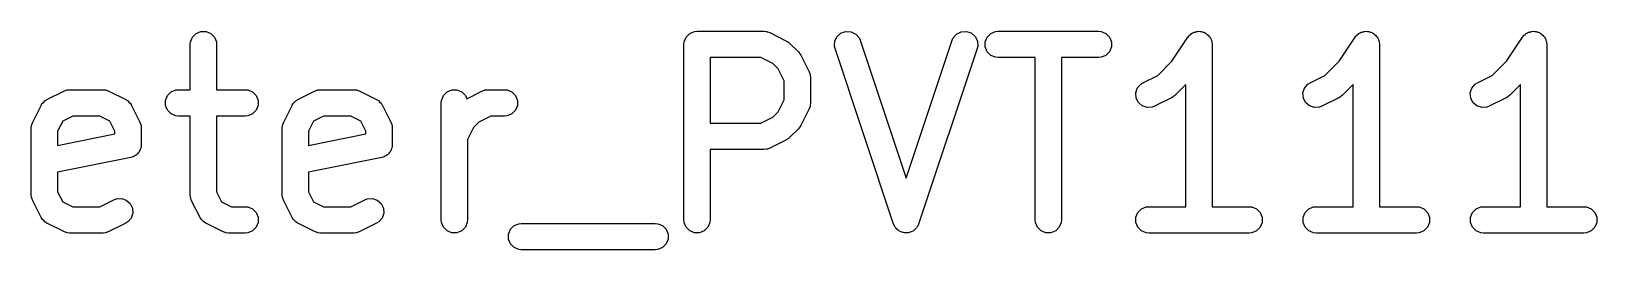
# Model space of a CAD drawing. Header units: millimetres. Extents: x 129 to 276, y -185 to -58.
# Drawn here: x 207.69 to 216.6, y -156.13 to -154.88 of the extents above; entities that cross this region are included whole.
import ezdxf

# ---------------------------------------------------------------- set-up
doc = ezdxf.new("R2010")
doc.units = ezdxf.units.MM
doc.layers.add('F.Fab', color=9, linetype='CONTINUOUS', true_color=0xafafaf)

msp = doc.modelspace()

# ---------------------------------------------------------------- linework, layer by layer
at = {"layer": 'F.Fab', "linetype": 'CONTINUOUS'}
for p, q in [((208.591666, -154.954819), (208.593107, -154.940187)), ((208.593107, -154.940187), (208.604306, -154.913151)), ((208.604306, -154.913151), (208.624998, -154.892459)), ((208.624998, -154.892459), (208.652034, -154.88126)), ((208.652034, -154.88126), (208.681298, -154.88126)), ((208.681298, -154.88126), (208.708334, -154.892459)), ((208.708334, -154.892459), (208.729026, -154.913151)), ((208.729026, -154.913151), (208.740225, -154.940187)), ((208.740225, -154.940187), (208.741666, -154.954819)), ((211.401191, -154.954819), (211.402632, -154.940187)), ((211.402632, -154.940187), (211.413831, -154.913151)), ((211.413831, -154.913151), (211.434523, -154.892459)), ((211.434523, -154.892459), (211.461559, -154.88126)), ((211.461559, -154.88126), (211.476191, -154.879819)), ((211.476191, -154.879819), (211.857143, -154.879819)), ((211.857143, -154.879819), (211.871775, -154.88126)), ((211.871775, -154.88126), (211.874264, -154.882291)), ((211.874264, -154.882291), (211.876952, -154.882482)), ((211.876952, -154.882482), (211.890684, -154.887737)), ((211.890684, -154.887737), (211.985922, -154.935356)), ((211.985922, -154.935356), (211.992221, -154.93932)), ((211.992221, -154.93932), (211.994049, -154.940078)), ((211.994049, -154.940078), (211.996105, -154.941766)), ((211.996105, -154.941766), (211.998365, -154.943188)), ((211.998365, -154.943188), (211.999664, -154.944686)), ((211.999664, -154.944686), (212.005414, -154.949405)), ((212.005414, -154.949405), (212.053033, -154.997024)), ((212.258923, -154.964199), (212.260998, -154.935009)), ((212.260998, -154.935009), (212.274084, -154.908836)), ((212.274084, -154.908836), (212.296191, -154.889662)), ((212.296191, -154.889662), (212.323954, -154.880408)), ((212.323954, -154.880408), (212.353144, -154.882483)), ((212.353144, -154.882483), (212.379317, -154.895569)), ((212.379317, -154.895569), (212.398491, -154.917676)), ((212.398491, -154.917676), (212.404485, -154.931102)), ((212.404485, -154.931102), (212.666667, -155.717648)), ((212.666667, -155.717648), (212.928849, -154.931102)), ((212.928849, -154.931102), (212.934843, -154.917677)), ((212.934843, -154.917677), (212.954017, -154.89557)), ((212.954017, -154.89557), (212.98019, -154.882483)), ((212.98019, -154.882483), (213.00938, -154.880408)), ((213.00938, -154.880408), (213.037142, -154.889662)), ((213.037142, -154.889662), (213.05925, -154.908836)), ((213.05925, -154.908836), (213.072336, -154.93501)), ((213.072336, -154.93501), (213.074411, -154.9642)), ((213.116918, -154.940187), (213.128117, -154.913151)), ((213.116918, -154.969451), (213.116918, -154.940187)), ((213.128117, -154.913151), (213.148809, -154.892459)), ((213.148809, -154.892459), (213.175845, -154.88126)), ((213.175845, -154.88126), (213.190477, -154.879819)), ((213.190477, -154.879819), (213.761905, -154.879819)), ((213.761905, -154.879819), (213.776537, -154.88126)), ((213.776537, -154.88126), (213.803573, -154.892459)), ((213.803573, -154.892459), (213.824265, -154.913151)), ((213.824265, -154.913151), (213.835464, -154.940187)), ((213.835464, -154.940187), (213.835464, -154.969451)), ((214.17981, -155.049896), (214.27093, -154.913216)), ((214.27093, -154.913216), (214.270964, -154.913173)), ((214.270964, -154.913173), (214.270974, -154.913151)), ((214.270974, -154.913151), (214.271025, -154.913099)), ((214.271025, -154.913099), (214.280246, -154.901841)), ((214.280246, -154.901841), (214.286415, -154.897709)), ((214.286415, -154.897709), (214.291666, -154.892459)), ((214.291666, -154.892459), (214.298455, -154.889646)), ((214.298455, -154.889646), (214.304561, -154.885558)), ((214.304561, -154.885558), (214.311841, -154.884101)), ((214.311841, -154.884101), (214.318702, -154.88126)), ((214.318702, -154.88126), (214.32605, -154.88126)), ((214.32605, -154.88126), (214.333255, -154.879819)), ((214.333255, -154.879819), (214.340539, -154.88126)), ((214.340539, -154.88126), (214.347966, -154.88126)), ((214.347966, -154.88126), (214.354754, -154.884072)), ((214.354754, -154.884072), (214.361963, -154.885498)), ((214.361963, -154.885498), (214.368142, -154.889617)), ((214.368142, -154.889617), (214.375002, -154.892459)), ((214.375002, -154.892459), (214.380195, -154.897652)), ((214.380195, -154.897652), (214.386312, -154.90173)), ((214.386312, -154.90173), (214.390445, -154.907902)), ((214.390445, -154.907902), (214.395694, -154.913151)), ((214.395694, -154.913151), (214.398505, -154.919938)), ((214.398505, -154.919938), (214.402595, -154.926045)), ((214.402595, -154.926045), (214.404051, -154.933326)), ((214.404051, -154.933326), (214.406893, -154.940187)), ((214.406893, -154.940187), (214.408318, -154.954663)), ((215.132191, -155.049896), (215.223311, -154.913216)), ((215.223311, -154.913216), (215.223345, -154.913173)), ((215.223345, -154.913173), (215.223355, -154.913151)), ((215.223355, -154.913151), (215.223406, -154.913099)), ((215.223406, -154.913099), (215.232627, -154.901841)), ((215.232627, -154.901841), (215.238796, -154.897709)), ((215.238796, -154.897709), (215.244047, -154.892459)), ((215.244047, -154.892459), (215.250836, -154.889646)), ((215.250836, -154.889646), (215.256942, -154.885558)), ((215.256942, -154.885558), (215.264222, -154.884101)), ((215.264222, -154.884101), (215.271083, -154.88126)), ((215.271083, -154.88126), (215.278431, -154.88126)), ((215.278431, -154.88126), (215.285636, -154.879819)), ((215.285636, -154.879819), (215.29292, -154.88126)), ((215.29292, -154.88126), (215.300347, -154.88126)), ((215.300347, -154.88126), (215.307135, -154.884072)), ((215.307135, -154.884072), (215.314344, -154.885498)), ((215.314344, -154.885498), (215.320523, -154.889617)), ((215.320523, -154.889617), (215.327383, -154.892459)), ((215.327383, -154.892459), (215.332576, -154.897652)), ((215.332576, -154.897652), (215.338693, -154.90173)), ((215.338693, -154.90173), (215.342826, -154.907902)), ((215.342826, -154.907902), (215.348075, -154.913151)), ((215.348075, -154.913151), (215.350886, -154.919938)), ((215.350886, -154.919938), (215.354976, -154.926045)), ((215.354976, -154.926045), (215.356432, -154.933326)), ((215.356432, -154.933326), (215.359274, -154.940187)), ((215.359274, -154.940187), (215.360699, -154.954663)), ((216.084572, -155.049896), (216.175692, -154.913216)), ((216.175692, -154.913216), (216.175726, -154.913173)), ((216.175726, -154.913173), (216.175736, -154.913151)), ((216.175736, -154.913151), (216.175787, -154.913099)), ((216.175787, -154.913099), (216.185008, -154.901841)), ((216.185008, -154.901841), (216.191177, -154.897709)), ((216.191177, -154.897709), (216.196428, -154.892459)), ((216.196428, -154.892459), (216.203217, -154.889646)), ((216.203217, -154.889646), (216.209323, -154.885558)), ((216.209323, -154.885558), (216.216603, -154.884101)), ((216.216603, -154.884101), (216.223464, -154.88126)), ((216.223464, -154.88126), (216.230812, -154.88126)), ((216.230812, -154.88126), (216.238017, -154.879819)), ((216.238017, -154.879819), (216.245301, -154.88126)), ((216.245301, -154.88126), (216.252728, -154.88126)), ((216.252728, -154.88126), (216.259516, -154.884072)), ((216.259516, -154.884072), (216.266725, -154.885498)), ((216.266725, -154.885498), (216.272904, -154.889617)), ((216.272904, -154.889617), (216.279764, -154.892459)), ((216.279764, -154.892459), (216.284957, -154.897652)), ((216.284957, -154.897652), (216.291074, -154.90173)), ((216.291074, -154.90173), (216.295207, -154.907902)), ((216.295207, -154.907902), (216.300456, -154.913151)), ((216.300456, -154.913151), (216.303267, -154.919938)), ((216.303267, -154.919938), (216.307357, -154.926045)), ((216.307357, -154.926045), (216.308813, -154.933326)), ((216.308813, -154.933326), (216.311655, -154.940187)), ((216.311655, -154.940187), (216.31308, -154.954663)), ((208.591666, -155.213152), (208.591666, -154.954819)), ((208.741666, -154.954819), (208.741666, -155.213152)), ((211.401191, -155.954819), (211.401191, -154.954819)), ((211.839438, -155.029819), (211.551191, -155.029819)), ((211.551191, -155.029819), (211.551191, -155.403628)), ((211.907954, -155.064077), (211.839438, -155.029819)), ((212.053033, -154.997024), (212.057751, -155.002773)), ((212.057751, -155.002773), (212.05925, -155.004073)), ((212.05925, -155.004073), (212.060671, -155.006332)), ((212.060671, -155.006332), (212.06236, -155.008389)), ((212.06236, -155.008389), (212.063117, -155.010216)), ((212.063117, -155.010216), (212.067082, -155.016516)), ((212.067082, -155.016516), (212.114701, -155.111754)), ((212.262183, -154.978536), (212.258923, -154.964199)), ((212.595516, -155.978536), (212.262183, -154.978536)), ((213.071151, -154.978536), (212.737818, -155.978536)), ((213.074411, -154.9642), (213.071151, -154.978536)), ((213.128117, -154.996487), (213.116918, -154.969451)), ((213.148809, -155.017179), (213.128117, -154.996487)), ((213.175845, -155.028378), (213.148809, -155.017179)), ((213.190477, -155.029819), (213.175845, -155.028378)), ((213.401191, -155.029819), (213.190477, -155.029819)), ((213.401191, -155.954819), (213.401191, -155.029819)), ((213.761905, -155.029819), (213.551191, -155.029819)), ((213.551191, -155.029819), (213.551191, -155.954819)), ((213.776537, -155.028378), (213.761905, -155.029819)), ((213.803573, -155.017179), (213.776537, -155.028378)), ((213.824265, -154.996487), (213.803573, -155.017179)), ((213.835464, -154.969451), (213.824265, -154.996487)), ((214.408318, -154.954663), (214.408334, -154.95474)), ((214.408334, -154.95474), (214.408328, -154.954766)), ((214.408328, -154.954766), (214.408334, -154.954819)), ((214.408334, -154.954819), (214.408334, -155.879819)), ((215.360699, -154.954663), (215.360715, -154.95474)), ((215.360715, -154.95474), (215.360709, -154.954766)), ((215.360709, -154.954766), (215.360715, -154.954819)), ((215.360715, -154.954819), (215.360715, -155.879819)), ((216.31308, -154.954663), (216.313096, -154.95474)), ((216.313096, -154.95474), (216.31309, -154.954766)), ((216.31309, -154.954766), (216.313096, -154.954819)), ((216.313096, -154.954819), (216.313096, -155.879819)), ((211.938361, -155.094484), (211.907954, -155.064077)), ((211.972619, -155.163), (211.938361, -155.094484)), ((212.114701, -155.111754), (212.119956, -155.125485)), ((212.119956, -155.125485), (212.120147, -155.128174)), ((212.120147, -155.128174), (212.121178, -155.130663)), ((212.121178, -155.130663), (212.122619, -155.145295)), ((214.098431, -155.131275), (214.17981, -155.049896)), ((215.050812, -155.131275), (215.132191, -155.049896)), ((216.003193, -155.131275), (216.084572, -155.049896)), ((207.87122, -155.22107), (207.884951, -155.215815)), ((207.884951, -155.215815), (207.88764, -155.215623)), ((207.88764, -155.215623), (207.890129, -155.214593)), ((207.890129, -155.214593), (207.904761, -155.213152)), ((207.904761, -155.213152), (208.095237, -155.213152)), ((208.095237, -155.213152), (208.109869, -155.214593)), ((208.109869, -155.214593), (208.112358, -155.215624)), ((208.112358, -155.215624), (208.115046, -155.215815)), ((208.115046, -155.215815), (208.128778, -155.22107)), ((208.482141, -155.225792), (208.509177, -155.214593)), ((208.509177, -155.214593), (208.523809, -155.213152)), ((208.523809, -155.213152), (208.591666, -155.213152)), ((208.741666, -155.213152), (208.904761, -155.213152)), ((208.904761, -155.213152), (208.919393, -155.214593)), ((208.919393, -155.214593), (208.946429, -155.225792)), ((209.299792, -155.22107), (209.313523, -155.215815)), ((209.313523, -155.215815), (209.316212, -155.215623)), ((209.316212, -155.215623), (209.318701, -155.214593)), ((209.318701, -155.214593), (209.333333, -155.213152)), ((209.333333, -155.213152), (209.523809, -155.213152)), ((209.523809, -155.213152), (209.538441, -155.214593)), ((209.538441, -155.214593), (209.54093, -155.215624)), ((209.54093, -155.215624), (209.543618, -155.215815)), ((209.543618, -155.215815), (209.55735, -155.22107)), ((210.05357, -155.225792), (210.080606, -155.214593)), ((210.080606, -155.214593), (210.10987, -155.214593)), ((210.10987, -155.214593), (210.136906, -155.225792)), ((210.252173, -155.22107), (210.265904, -155.215815)), ((210.265904, -155.215815), (210.268593, -155.215623)), ((210.268593, -155.215623), (210.271082, -155.214593)), ((210.271082, -155.214593), (210.285714, -155.213152)), ((210.285714, -155.213152), (210.380952, -155.213152)), ((210.380952, -155.213152), (210.395584, -155.214593)), ((210.395584, -155.214593), (210.42262, -155.225792)), ((211.972619, -155.270447), (211.972619, -155.163)), ((212.122619, -155.145295), (212.122619, -155.288152)), ((213.973209, -155.231152), (213.982463, -155.203391)), ((213.982463, -155.203391), (214.001636, -155.181283)), ((214.001636, -155.181283), (214.014079, -155.173451)), ((214.014079, -155.173451), (214.098431, -155.131275)), ((214.258334, -155.183504), (214.195891, -155.245947)), ((214.258334, -155.879819), (214.258334, -155.183504)), ((214.92559, -155.231152), (214.934844, -155.203391)), ((214.934844, -155.203391), (214.954017, -155.181283)), ((214.954017, -155.181283), (214.96646, -155.173451)), ((214.96646, -155.173451), (215.050812, -155.131275)), ((215.210715, -155.183504), (215.148272, -155.245947)), ((215.210715, -155.879819), (215.210715, -155.183504)), ((215.877971, -155.231152), (215.887225, -155.203391)), ((215.887225, -155.203391), (215.906398, -155.181283)), ((215.906398, -155.181283), (215.918841, -155.173451)), ((215.918841, -155.173451), (216.003193, -155.131275)), ((216.163096, -155.183504), (216.100653, -155.245947)), ((216.163096, -155.879819), (216.163096, -155.183504)), ((207.694822, -155.397468), (207.742441, -155.30223)), ((207.742441, -155.30223), (207.743981, -155.299782)), ((207.743981, -155.299782), (207.744366, -155.298629)), ((207.744366, -155.298629), (207.745611, -155.297192)), ((207.745611, -155.297192), (207.750273, -155.289787)), ((207.750273, -155.289787), (207.757377, -155.283625)), ((207.757377, -155.283625), (207.763539, -155.276521)), ((207.763539, -155.276521), (207.770944, -155.271859)), ((207.770944, -155.271859), (207.772381, -155.270614)), ((207.772381, -155.270614), (207.773534, -155.270229)), ((207.773534, -155.270229), (207.775982, -155.268689)), ((207.775982, -155.268689), (207.87122, -155.22107)), ((208.128778, -155.22107), (208.224016, -155.268689)), ((208.224016, -155.268689), (208.226463, -155.270229)), ((208.226463, -155.270229), (208.227617, -155.270614)), ((208.227617, -155.270614), (208.229053, -155.271859)), ((208.229053, -155.271859), (208.236459, -155.276521)), ((208.236459, -155.276521), (208.24262, -155.283625)), ((208.24262, -155.283625), (208.249725, -155.289787)), ((208.249725, -155.289787), (208.254386, -155.297192)), ((208.254386, -155.297192), (208.255632, -155.298629)), ((208.255632, -155.298629), (208.256016, -155.299782)), ((208.256016, -155.299782), (208.257557, -155.30223)), ((208.257557, -155.30223), (208.305176, -155.397468)), ((208.45025, -155.27352), (208.461449, -155.246484)), ((208.45025, -155.302784), (208.45025, -155.27352)), ((208.461449, -155.32982), (208.45025, -155.302784)), ((208.461449, -155.246484), (208.482141, -155.225792)), ((208.946429, -155.225792), (208.967121, -155.246484)), ((208.967121, -155.246484), (208.97832, -155.27352)), ((208.97832, -155.302784), (208.967121, -155.32982)), ((208.97832, -155.27352), (208.97832, -155.302784)), ((209.123394, -155.397468), (209.171013, -155.30223)), ((209.171013, -155.30223), (209.172553, -155.299782)), ((209.172553, -155.299782), (209.172938, -155.298629)), ((209.172938, -155.298629), (209.174183, -155.297192)), ((209.174183, -155.297192), (209.178845, -155.289787)), ((209.178845, -155.289787), (209.185949, -155.283625)), ((209.185949, -155.283625), (209.192111, -155.276521)), ((209.192111, -155.276521), (209.199516, -155.271859)), ((209.199516, -155.271859), (209.200953, -155.270614)), ((209.200953, -155.270614), (209.202106, -155.270229)), ((209.202106, -155.270229), (209.204554, -155.268689)), ((209.204554, -155.268689), (209.299792, -155.22107)), ((209.55735, -155.22107), (209.652588, -155.268689)), ((209.652588, -155.268689), (209.655035, -155.270229)), ((209.655035, -155.270229), (209.656189, -155.270614)), ((209.656189, -155.270614), (209.657625, -155.271859)), ((209.657625, -155.271859), (209.665031, -155.276521)), ((209.665031, -155.276521), (209.671192, -155.283625)), ((209.671192, -155.283625), (209.678297, -155.289787)), ((209.678297, -155.289787), (209.682958, -155.297192)), ((209.682958, -155.297192), (209.684204, -155.298629)), ((209.684204, -155.298629), (209.684588, -155.299782)), ((209.684588, -155.299782), (209.686129, -155.30223)), ((209.686129, -155.30223), (209.733748, -155.397468)), ((210.020238, -155.288152), (210.021679, -155.27352)), ((210.020238, -155.954819), (210.020238, -155.288152)), ((210.021679, -155.27352), (210.032878, -155.246484)), ((210.032878, -155.246484), (210.05357, -155.225792)), ((210.136906, -155.225792), (210.157598, -155.246484)), ((210.157598, -155.246484), (210.165103, -155.264604)), ((210.165103, -155.264604), (210.252173, -155.22107)), ((210.42262, -155.225792), (210.443312, -155.246484)), ((210.443312, -155.246484), (210.454511, -155.27352)), ((210.454511, -155.302784), (210.443312, -155.32982)), ((210.454511, -155.27352), (210.454511, -155.302784)), ((211.938361, -155.338963), (211.972619, -155.270447)), ((212.119956, -155.307962), (212.114701, -155.321693)), ((212.120147, -155.305272), (212.119956, -155.307962)), ((212.121178, -155.302784), (212.120147, -155.305272)), ((212.122619, -155.288152), (212.121178, -155.302784)), ((213.975283, -155.260342), (213.973209, -155.231152)), ((213.98837, -155.286517), (213.975283, -155.260342)), ((214.010478, -155.30569), (213.98837, -155.286517)), ((214.038239, -155.314944), (214.010478, -155.30569)), ((214.081161, -155.307615), (214.067429, -155.31287)), ((214.176399, -155.259996), (214.081161, -155.307615)), ((214.182698, -155.256031), (214.176399, -155.259996)), ((214.184526, -155.255274), (214.182698, -155.256031)), ((214.186582, -155.253585), (214.184526, -155.255274)), ((214.188842, -155.252164), (214.186582, -155.253585)), ((214.190141, -155.250665), (214.188842, -155.252164)), ((214.195891, -155.245947), (214.190141, -155.250665)), ((214.927664, -155.260342), (214.92559, -155.231152)), ((214.940751, -155.286517), (214.927664, -155.260342)), ((214.962859, -155.30569), (214.940751, -155.286517)), ((214.99062, -155.314944), (214.962859, -155.30569)), ((215.033542, -155.307615), (215.01981, -155.31287)), ((215.12878, -155.259996), (215.033542, -155.307615)), ((215.135079, -155.256031), (215.12878, -155.259996)), ((215.136907, -155.255274), (215.135079, -155.256031)), ((215.138963, -155.253585), (215.136907, -155.255274)), ((215.141223, -155.252164), (215.138963, -155.253585)), ((215.142522, -155.250665), (215.141223, -155.252164)), ((215.148272, -155.245947), (215.142522, -155.250665)), ((215.880045, -155.260342), (215.877971, -155.231152)), ((215.893132, -155.286517), (215.880045, -155.260342)), ((215.91524, -155.30569), (215.893132, -155.286517)), ((215.943001, -155.314944), (215.91524, -155.30569)), ((215.985923, -155.307615), (215.972191, -155.31287)), ((216.081161, -155.259996), (215.985923, -155.307615)), ((216.08746, -155.256031), (216.081161, -155.259996)), ((216.089288, -155.255274), (216.08746, -155.256031)), ((216.091344, -155.253585), (216.089288, -155.255274)), ((216.093604, -155.252164), (216.091344, -155.253585)), ((216.094903, -155.250665), (216.093604, -155.252164)), ((216.100653, -155.245947), (216.094903, -155.250665)), ((207.689567, -155.4112), (207.694822, -155.397468)), ((207.865424, -155.391672), (207.836904, -155.448714)), ((207.922466, -155.363152), (207.865424, -155.391672)), ((208.077532, -155.363152), (207.922466, -155.363152)), ((208.134573, -155.391672), (208.077532, -155.363152)), ((208.163094, -155.448714), (208.134573, -155.391672)), ((208.305176, -155.397468), (208.310431, -155.411199)), ((208.482141, -155.350512), (208.461449, -155.32982)), ((208.509177, -155.361711), (208.482141, -155.350512)), ((208.523809, -155.363152), (208.509177, -155.361711)), ((208.591666, -155.363152), (208.523809, -155.363152)), ((208.591666, -155.811961), (208.591666, -155.363152)), ((208.904761, -155.363152), (208.741666, -155.363152)), ((208.741666, -155.363152), (208.741666, -155.794256)), ((208.919393, -155.361711), (208.904761, -155.363152)), ((208.946429, -155.350512), (208.919393, -155.361711)), ((208.967121, -155.32982), (208.946429, -155.350512)), ((209.118139, -155.4112), (209.123394, -155.397468)), ((209.293996, -155.391672), (209.265476, -155.448714)), ((209.351038, -155.363152), (209.293996, -155.391672)), ((209.506104, -155.363152), (209.351038, -155.363152)), ((209.563145, -155.391672), (209.506104, -155.363152)), ((209.591666, -155.448714), (209.563145, -155.391672)), ((209.733748, -155.397468), (209.739003, -155.411199)), ((210.234903, -155.39741), (210.204496, -155.427817)), ((210.303419, -155.363152), (210.234903, -155.39741)), ((210.380952, -155.363152), (210.303419, -155.363152)), ((210.395584, -155.361711), (210.380952, -155.363152)), ((210.42262, -155.350512), (210.395584, -155.361711)), ((210.443312, -155.32982), (210.42262, -155.350512)), ((211.839438, -155.403628), (211.907954, -155.36937)), ((211.907954, -155.36937), (211.938361, -155.338963)), ((212.114701, -155.321693), (212.067082, -155.416931)), ((214.067429, -155.31287), (214.038239, -155.314944)), ((215.01981, -155.31287), (214.99062, -155.314944)), ((215.972191, -155.31287), (215.943001, -155.314944)), ((207.686904, -155.431009), (207.688345, -155.416377)), ((207.686904, -155.811961), (207.686904, -155.431009)), ((207.688345, -155.416377), (207.689376, -155.413887)), ((207.689376, -155.413887), (207.689567, -155.4112)), ((207.836904, -155.448714), (207.836904, -155.529999)), ((207.836904, -155.529999), (208.163094, -155.464762)), ((208.163094, -155.464762), (208.163094, -155.448714)), ((208.310431, -155.411199), (208.310622, -155.413888)), ((208.310622, -155.413888), (208.311653, -155.416377)), ((208.311653, -155.416377), (208.313094, -155.431009)), ((208.313094, -155.431009), (208.313094, -155.526247)), ((209.115476, -155.431009), (209.116917, -155.416377)), ((209.115476, -155.811961), (209.115476, -155.431009)), ((209.116917, -155.416377), (209.117948, -155.413887)), ((209.117948, -155.413887), (209.118139, -155.4112)), ((209.265476, -155.448714), (209.265476, -155.529999)), ((209.265476, -155.529999), (209.591666, -155.464762)), ((209.591666, -155.464762), (209.591666, -155.448714)), ((209.739003, -155.411199), (209.739194, -155.413888)), ((209.739194, -155.413888), (209.740225, -155.416377)), ((209.740225, -155.416377), (209.741666, -155.431009)), ((209.741666, -155.431009), (209.741666, -155.526247)), ((210.204496, -155.427817), (210.170238, -155.496333)), ((211.551191, -155.403628), (211.839438, -155.403628)), ((212.005414, -155.484042), (211.999664, -155.48876)), ((212.053033, -155.436423), (212.005414, -155.484042)), ((212.057751, -155.430673), (212.053033, -155.436423)), ((212.05925, -155.429374), (212.057751, -155.430673)), ((212.060671, -155.427114), (212.05925, -155.429374)), ((212.06236, -155.425058), (212.060671, -155.427114)), ((212.063117, -155.42323), (212.06236, -155.425058)), ((212.067082, -155.416931), (212.063117, -155.42323)), ((208.295256, -155.573113), (208.291182, -155.579224)), ((208.300454, -155.567915), (208.295256, -155.573113)), ((208.303297, -155.561051), (208.300454, -155.567915)), ((208.307414, -155.554876), (208.303297, -155.561051)), ((208.308839, -155.54767), (208.307414, -155.554876)), ((208.311653, -155.540879), (208.308839, -155.54767)), ((208.313094, -155.526247), (208.311653, -155.540879)), ((209.723828, -155.573113), (209.719754, -155.579224)), ((209.729026, -155.567915), (209.723828, -155.573113)), ((209.731869, -155.561051), (209.729026, -155.567915)), ((209.735986, -155.554876), (209.731869, -155.561051)), ((209.737411, -155.54767), (209.735986, -155.554876)), ((209.740225, -155.540879), (209.737411, -155.54767)), ((209.741666, -155.526247), (209.740225, -155.540879)), ((210.170238, -155.496333), (210.170238, -155.954819)), ((211.857143, -155.553628), (211.551191, -155.553628)), ((211.551191, -155.553628), (211.551191, -155.954819)), ((211.871775, -155.552187), (211.857143, -155.553628)), ((211.874264, -155.551155), (211.871775, -155.552187)), ((211.876952, -155.550965), (211.874264, -155.551155)), ((211.890684, -155.54571), (211.876952, -155.550965)), ((211.985922, -155.498091), (211.890684, -155.54571)), ((211.992221, -155.494126), (211.985922, -155.498091)), ((211.994049, -155.493369), (211.992221, -155.494126)), ((211.996105, -155.49168), (211.994049, -155.493369)), ((211.998365, -155.490259), (211.996105, -155.49168)), ((211.999664, -155.48876), (211.998365, -155.490259)), ((208.252802, -155.599791), (207.836904, -155.68297)), ((208.266868, -155.595508), (208.252802, -155.599791)), ((208.272973, -155.591419), (208.266868, -155.595508)), ((208.279762, -155.588607), (208.272973, -155.591419)), ((208.285014, -155.583354), (208.279762, -155.588607)), ((208.291182, -155.579224), (208.285014, -155.583354)), ((209.681374, -155.599791), (209.265476, -155.68297)), ((209.69544, -155.595508), (209.681374, -155.599791)), ((209.701545, -155.591419), (209.69544, -155.595508)), ((209.708334, -155.588607), (209.701545, -155.591419)), ((209.713586, -155.583354), (209.708334, -155.588607)), ((209.719754, -155.579224), (209.713586, -155.583354)), ((207.836904, -155.68297), (207.836904, -155.794256)), ((209.265476, -155.68297), (209.265476, -155.794256)), ((207.688345, -155.826593), (207.686904, -155.811961)), ((207.689376, -155.829082), (207.688345, -155.826593)), ((207.689567, -155.83177), (207.689376, -155.829082)), ((207.694822, -155.845502), (207.689567, -155.83177)), ((207.836904, -155.794256), (207.865424, -155.851298)), ((208.077532, -155.879819), (208.156934, -155.840118)), ((208.156934, -155.840118), (208.170665, -155.834863)), ((208.170665, -155.834863), (208.199855, -155.832789)), ((208.199855, -155.832789), (208.227617, -155.842043)), ((208.227617, -155.842043), (208.249724, -155.861216)), ((208.593107, -155.826593), (208.591666, -155.811961)), ((208.594138, -155.829082), (208.593107, -155.826593)), ((208.594329, -155.83177), (208.594138, -155.829082)), ((208.599584, -155.845502), (208.594329, -155.83177)), ((208.741666, -155.794256), (208.770186, -155.851298)), ((209.116917, -155.826593), (209.115476, -155.811961)), ((209.117948, -155.829082), (209.116917, -155.826593)), ((209.118139, -155.83177), (209.117948, -155.829082)), ((209.123394, -155.845502), (209.118139, -155.83177)), ((209.265476, -155.794256), (209.293996, -155.851298)), ((209.506104, -155.879819), (209.585506, -155.840118)), ((209.585506, -155.840118), (209.599237, -155.834863)), ((209.599237, -155.834863), (209.628427, -155.832789)), ((209.628427, -155.832789), (209.656189, -155.842043)), ((209.656189, -155.842043), (209.678296, -155.861216)), ((207.742441, -155.940741), (207.694822, -155.845502)), ((207.865424, -155.851298), (207.922466, -155.879819)), ((207.922466, -155.879819), (208.077532, -155.879819)), ((208.249724, -155.861216), (208.262812, -155.887391)), ((208.264886, -155.916581), (208.255632, -155.944342)), ((208.262812, -155.887391), (208.264886, -155.916581)), ((208.647203, -155.940741), (208.599584, -155.845502)), ((208.770186, -155.851298), (208.827228, -155.879819)), ((208.827228, -155.879819), (208.904761, -155.879819)), ((208.904761, -155.879819), (208.919393, -155.88126)), ((208.919393, -155.88126), (208.946429, -155.892459)), ((208.946429, -155.892459), (208.967121, -155.913151)), ((208.967121, -155.913151), (208.97832, -155.940187)), ((209.171013, -155.940741), (209.123394, -155.845502)), ((209.293996, -155.851298), (209.351038, -155.879819)), ((209.351038, -155.879819), (209.506104, -155.879819)), ((209.678296, -155.861216), (209.691384, -155.887391)), ((209.693458, -155.916581), (209.684204, -155.944342)), ((209.691384, -155.887391), (209.693458, -155.916581)), ((213.974061, -155.940187), (213.98526, -155.913151)), ((213.98526, -155.913151), (214.005952, -155.892459)), ((214.005952, -155.892459), (214.032988, -155.88126)), ((214.032988, -155.88126), (214.04762, -155.879819)), ((214.04762, -155.879819), (214.258334, -155.879819)), ((214.408334, -155.879819), (214.619048, -155.879819)), ((214.619048, -155.879819), (214.63368, -155.88126)), ((214.63368, -155.88126), (214.660716, -155.892459)), ((214.660716, -155.892459), (214.681408, -155.913151)), ((214.681408, -155.913151), (214.692607, -155.940187)), ((214.926442, -155.940187), (214.937641, -155.913151)), ((214.937641, -155.913151), (214.958333, -155.892459)), ((214.958333, -155.892459), (214.985369, -155.88126)), ((214.985369, -155.88126), (215.000001, -155.879819)), ((215.000001, -155.879819), (215.210715, -155.879819)), ((215.360715, -155.879819), (215.571429, -155.879819)), ((215.571429, -155.879819), (215.586061, -155.88126)), ((215.586061, -155.88126), (215.613097, -155.892459)), ((215.613097, -155.892459), (215.633789, -155.913151)), ((215.633789, -155.913151), (215.644988, -155.940187)), ((215.878823, -155.940187), (215.890022, -155.913151)), ((215.890022, -155.913151), (215.910714, -155.892459)), ((215.910714, -155.892459), (215.93775, -155.88126)), ((215.93775, -155.88126), (215.952382, -155.879819)), ((215.952382, -155.879819), (216.163096, -155.879819)), ((216.313096, -155.879819), (216.52381, -155.879819)), ((216.52381, -155.879819), (216.538442, -155.88126)), ((216.538442, -155.88126), (216.565478, -155.892459)), ((216.565478, -155.892459), (216.58617, -155.913151)), ((216.58617, -155.913151), (216.597369, -155.940187)), ((207.743981, -155.943187), (207.742441, -155.940741)), ((207.744366, -155.944342), (207.743981, -155.943187)), ((207.745612, -155.945779), (207.744366, -155.944342)), ((207.750273, -155.953183), (207.745612, -155.945779)), ((207.757375, -155.959342), (207.750273, -155.953183)), ((207.763539, -155.96645), (207.757375, -155.959342)), ((207.770944, -155.971111), (207.763539, -155.96645)), ((207.772381, -155.972357), (207.770944, -155.971111)), ((207.773534, -155.972741), (207.772381, -155.972357)), ((207.775982, -155.974282), (207.773534, -155.972741)), ((207.87122, -156.021901), (207.775982, -155.974282)), ((207.884951, -156.027156), (207.87122, -156.021901)), ((208.128778, -156.021901), (208.115046, -156.027156)), ((208.224016, -155.974282), (208.128778, -156.021901)), ((208.236459, -155.96645), (208.224016, -155.974282)), ((208.255632, -155.944342), (208.236459, -155.96645)), ((208.648743, -155.943187), (208.647203, -155.940741)), ((208.649128, -155.944342), (208.648743, -155.943187)), ((208.650374, -155.945779), (208.649128, -155.944342)), ((208.655035, -155.953183), (208.650374, -155.945779)), ((208.662137, -155.959342), (208.655035, -155.953183)), ((208.668301, -155.96645), (208.662137, -155.959342)), ((208.675706, -155.971111), (208.668301, -155.96645)), ((208.677143, -155.972357), (208.675706, -155.971111)), ((208.678296, -155.972741), (208.677143, -155.972357)), ((208.680744, -155.974282), (208.678296, -155.972741)), ((208.775982, -156.021901), (208.680744, -155.974282)), ((208.789713, -156.027156), (208.775982, -156.021901)), ((208.946429, -156.017179), (208.919393, -156.028378)), ((208.967121, -155.996487), (208.946429, -156.017179)), ((208.97832, -155.969451), (208.967121, -155.996487)), ((208.97832, -155.940187), (208.97832, -155.969451)), ((209.172553, -155.943187), (209.171013, -155.940741)), ((209.172938, -155.944342), (209.172553, -155.943187)), ((209.174184, -155.945779), (209.172938, -155.944342)), ((209.178845, -155.953183), (209.174184, -155.945779)), ((209.185947, -155.959342), (209.178845, -155.953183)), ((209.192111, -155.96645), (209.185947, -155.959342)), ((209.199516, -155.971111), (209.192111, -155.96645)), ((209.200953, -155.972357), (209.199516, -155.971111)), ((209.202106, -155.972741), (209.200953, -155.972357)), ((209.204554, -155.974282), (209.202106, -155.972741)), ((209.299792, -156.021901), (209.204554, -155.974282)), ((209.313523, -156.027156), (209.299792, -156.021901)), ((209.55735, -156.021901), (209.543618, -156.027156)), ((209.652588, -155.974282), (209.55735, -156.021901)), ((209.665031, -155.96645), (209.652588, -155.974282)), ((209.684204, -155.944342), (209.665031, -155.96645)), ((210.021679, -155.969451), (210.020238, -155.954819)), ((210.032878, -155.996487), (210.021679, -155.969451)), ((210.05357, -156.017179), (210.032878, -155.996487)), ((210.080606, -156.028378), (210.05357, -156.017179)), ((210.136906, -156.017179), (210.10987, -156.028378)), ((210.157598, -155.996487), (210.136906, -156.017179)), ((210.168797, -155.969451), (210.157598, -155.996487)), ((210.170238, -155.954819), (210.168797, -155.969451)), ((210.402632, -156.035425), (210.413831, -156.008389)), ((210.413831, -156.008389), (210.434523, -155.987697)), ((210.434523, -155.987697), (210.461559, -155.976498)), ((210.461559, -155.976498), (210.476191, -155.975057)), ((210.476191, -155.975057), (211.238095, -155.975057)), ((211.238095, -155.975057), (211.252727, -155.976498)), ((211.252727, -155.976498), (211.279763, -155.987697)), ((211.279763, -155.987697), (211.300455, -156.008389)), ((211.300455, -156.008389), (211.311654, -156.035425)), ((211.402632, -155.969451), (211.401191, -155.954819)), ((211.413831, -155.996487), (211.402632, -155.969451)), ((211.434523, -156.017179), (211.413831, -155.996487)), ((211.461559, -156.028378), (211.434523, -156.017179)), ((211.517859, -156.017179), (211.490823, -156.028378)), ((211.538551, -155.996487), (211.517859, -156.017179)), ((211.54975, -155.969451), (211.538551, -155.996487)), ((211.551191, -155.954819), (211.54975, -155.969451)), ((212.60151, -155.991961), (212.595516, -155.978536)), ((212.60502, -155.996008), (212.60151, -155.991961)), ((212.607417, -156.000802), (212.60502, -155.996008)), ((212.614525, -156.006967), (212.607417, -156.000802)), ((212.620684, -156.014068), (212.614525, -156.006967)), ((212.625473, -156.016462), (212.620684, -156.014068)), ((212.629524, -156.019976), (212.625473, -156.016462)), ((212.638449, -156.02295), (212.629524, -156.019976)), ((212.703809, -156.019976), (212.694887, -156.022949)), ((212.707856, -156.016465), (212.703809, -156.019976)), ((212.71265, -156.014069), (212.707856, -156.016465)), ((212.718813, -156.006963), (212.71265, -156.014069)), ((212.725917, -156.000802), (212.718813, -156.006963)), ((212.728312, -155.99601), (212.725917, -156.000802)), ((212.731824, -155.991962), (212.728312, -155.99601)), ((212.737818, -155.978536), (212.731824, -155.991962)), ((213.402632, -155.969451), (213.401191, -155.954819)), ((213.413831, -155.996487), (213.402632, -155.969451)), ((213.434523, -156.017179), (213.413831, -155.996487)), ((213.461559, -156.028378), (213.434523, -156.017179)), ((213.517859, -156.017179), (213.490823, -156.028378)), ((213.538551, -155.996487), (213.517859, -156.017179)), ((213.54975, -155.969451), (213.538551, -155.996487)), ((213.551191, -155.954819), (213.54975, -155.969451)), ((213.974061, -155.969451), (213.974061, -155.940187)), ((213.98526, -155.996487), (213.974061, -155.969451)), ((214.005952, -156.017179), (213.98526, -155.996487)), ((214.032988, -156.028378), (214.005952, -156.017179)), ((214.660716, -156.017179), (214.63368, -156.028378)), ((214.681408, -155.996487), (214.660716, -156.017179)), ((214.692607, -155.969451), (214.681408, -155.996487)), ((214.692607, -155.940187), (214.692607, -155.969451)), ((214.926442, -155.969451), (214.926442, -155.940187)), ((214.937641, -155.996487), (214.926442, -155.969451)), ((214.958333, -156.017179), (214.937641, -155.996487)), ((214.985369, -156.028378), (214.958333, -156.017179)), ((215.613097, -156.017179), (215.586061, -156.028378)), ((215.633789, -155.996487), (215.613097, -156.017179)), ((215.644988, -155.969451), (215.633789, -155.996487)), ((215.644988, -155.940187), (215.644988, -155.969451)), ((215.878823, -155.969451), (215.878823, -155.940187)), ((215.890022, -155.996487), (215.878823, -155.969451)), ((215.910714, -156.017179), (215.890022, -155.996487)), ((215.93775, -156.028378), (215.910714, -156.017179)), ((216.565478, -156.017179), (216.538442, -156.028378)), ((216.58617, -155.996487), (216.565478, -156.017179)), ((216.597369, -155.969451), (216.58617, -155.996487)), ((216.597369, -155.940187), (216.597369, -155.969451)), ((207.88764, -156.027347), (207.884951, -156.027156)), ((207.890129, -156.028378), (207.88764, -156.027347)), ((207.904761, -156.029819), (207.890129, -156.028378)), ((208.095237, -156.029819), (207.904761, -156.029819)), ((208.109869, -156.028378), (208.095237, -156.029819)), ((208.112358, -156.027346), (208.109869, -156.028378)), ((208.115046, -156.027156), (208.112358, -156.027346)), ((208.792402, -156.027347), (208.789713, -156.027156)), ((208.794891, -156.028378), (208.792402, -156.027347)), ((208.809523, -156.029819), (208.794891, -156.028378)), ((208.904761, -156.029819), (208.809523, -156.029819)), ((208.919393, -156.028378), (208.904761, -156.029819)), ((209.316212, -156.027347), (209.313523, -156.027156)), ((209.318701, -156.028378), (209.316212, -156.027347)), ((209.333333, -156.029819), (209.318701, -156.028378)), ((209.523809, -156.029819), (209.333333, -156.029819)), ((209.538441, -156.028378), (209.523809, -156.029819)), ((209.54093, -156.027346), (209.538441, -156.028378)), ((209.543618, -156.027156), (209.54093, -156.027346)), ((210.10987, -156.028378), (210.080606, -156.028378)), ((210.402632, -156.064689), (210.402632, -156.035425)), ((210.413831, -156.091725), (210.402632, -156.064689)), ((210.434523, -156.112417), (210.413831, -156.091725)), ((211.300455, -156.091725), (211.279763, -156.112417)), ((211.311654, -156.064689), (211.300455, -156.091725)), ((211.311654, -156.035425), (211.311654, -156.064689)), ((211.490823, -156.028378), (211.461559, -156.028378)), ((212.646857, -156.027155), (212.638449, -156.02295)), ((212.652201, -156.027534), (212.646857, -156.027155)), ((212.657287, -156.02923), (212.652201, -156.027534)), ((212.666667, -156.028563), (212.657287, -156.02923)), ((212.676047, -156.02923), (212.666667, -156.028563)), ((212.681132, -156.027534), (212.676047, -156.02923)), ((212.686477, -156.027155), (212.681132, -156.027534)), ((212.694887, -156.022949), (212.686477, -156.027155)), ((213.490823, -156.028378), (213.461559, -156.028378)), ((214.04762, -156.029819), (214.032988, -156.028378)), ((214.619048, -156.029819), (214.04762, -156.029819)), ((214.63368, -156.028378), (214.619048, -156.029819)), ((215.000001, -156.029819), (214.985369, -156.028378)), ((215.571429, -156.029819), (215.000001, -156.029819)), ((215.586061, -156.028378), (215.571429, -156.029819)), ((215.952382, -156.029819), (215.93775, -156.028378)), ((216.52381, -156.029819), (215.952382, -156.029819)), ((216.538442, -156.028378), (216.52381, -156.029819)), ((210.461559, -156.123616), (210.434523, -156.112417)), ((210.476191, -156.125057), (210.461559, -156.123616)), ((211.238095, -156.125057), (210.476191, -156.125057)), ((211.252727, -156.123616), (211.238095, -156.125057)), ((211.279763, -156.112417), (211.252727, -156.123616))]:
    msp.add_line(p, q, dxfattribs=at)

doc.saveas('drawing.dxf')
